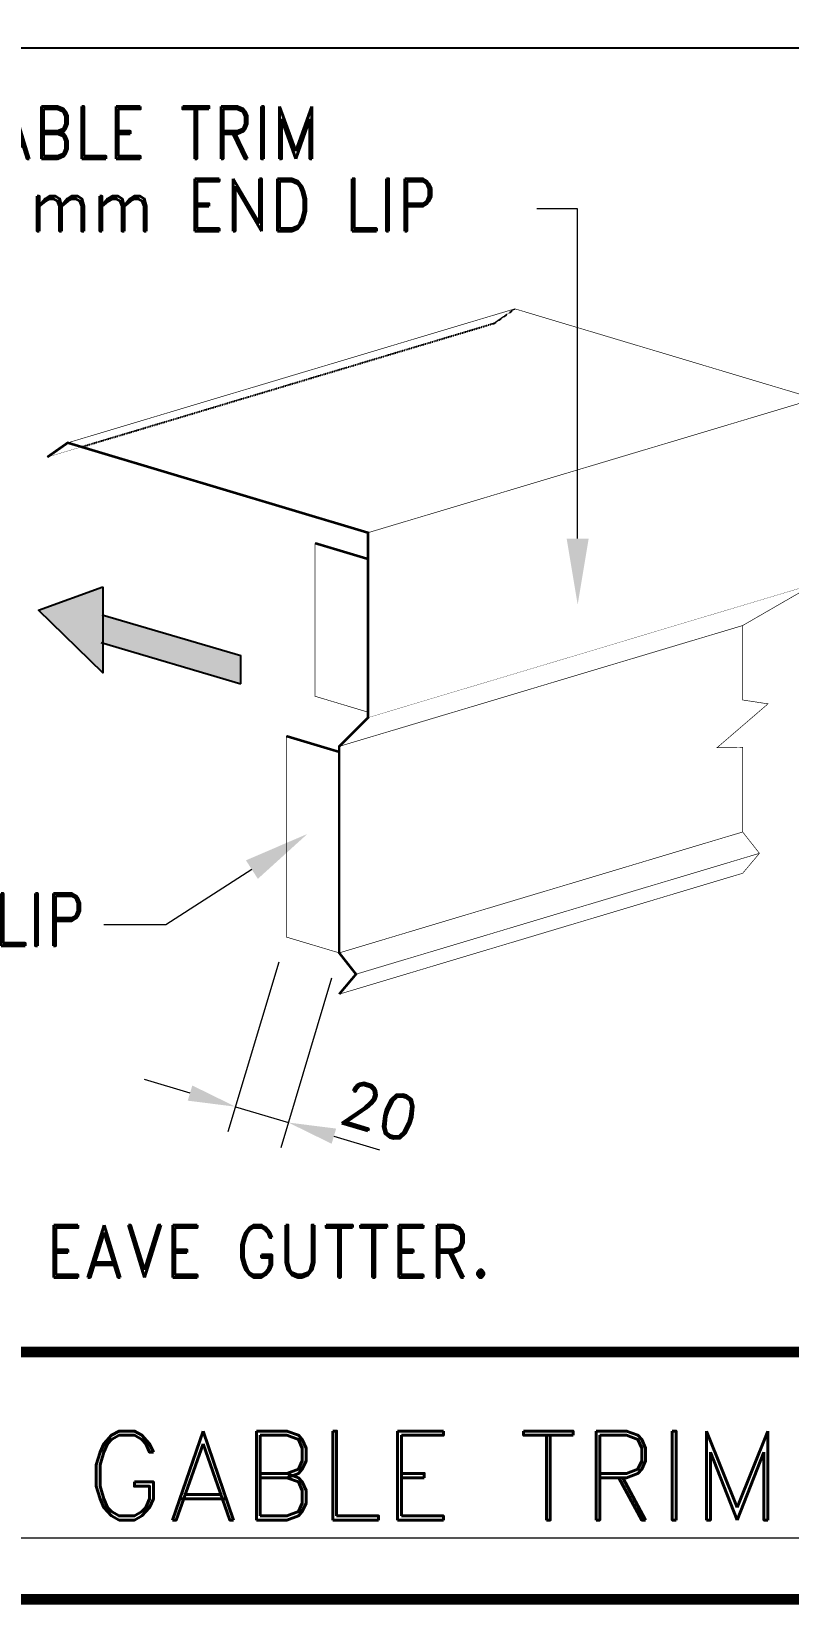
# Model space of a CAD drawing. Header units: millimetres. Extents: x 0 to 2669304, y -3314102 to 0.
# Drawn here: x 2484159 to 2491205, y -3187943 to -3173307 of the extents above; entities that cross this region are included whole.
import ezdxf

# ---------------------------------------------------------------- set-up
doc = ezdxf.new("R2010")
doc.units = ezdxf.units.MM
doc.header["$LTSCALE"] = 0.4
doc.header["$MEASUREMENT"] = 0
doc.header["$PDMODE"] = 34
doc.linetypes.add('HIDDEN', pattern=[0.375, 0.25, -0.125])
for name, color, linetype in [('COL', 4, 'Continuous'), ('E-Symbols', 150, 'Continuous'), ('M-Purlin', 213, 'Continuous'), ('TRIMS', 144, 'Continuous')]:
    doc.layers.add(name, color=color, linetype=linetype)
doc.layers.add('Dimensions', color=5, linetype='Continuous', lineweight=0)
doc.layers.add('TEXT', color=7, linetype='Continuous', lineweight=13)
doc.styles.add('ROMAND', font='romand.shx')

msp = doc.modelspace()

# ---------------------------------------------------------------- linework, layer by layer
at = {"layer": 'COL'}
msp.add_line((2461913.4555, -3173460.8533), (2522931.5932, -3173460.8533), dxfattribs=at)
at = {"layer": 'Defpoints', "color": 0, "linetype": 'ByBlock'}
msp.add_point((2487042.1997, -3181882.8379), dxfattribs=at)
at = {"layer": 'Dimensions'}
for p, q in [((2489242.0923, -3174958.0489), (2488862.5152, -3174958.0489)), ((2489242.0923, -3178026.0477), (2489242.0923, -3174958.0489)), ((2486210.7836, -3181105.2675), (2485410.686, -3181619.2425)), ((2485410.686, -3181619.2425), (2484832.9299, -3181619.2425)), ((2486460.9435, -3181968.0906), (2485988.1135, -3183546.7026)), ((2486952.5743, -3182115.3491), (2486479.7443, -3183693.9612)), ((2485635.0572, -3183184.5435), (2485211.522, -3183057.6817)), ((2486058.5923, -3183311.4053), (2486550.2231, -3183458.6638)), ((2486973.7583, -3183585.5256), (2487397.2934, -3183712.3874))]:
    msp.add_line(p, q, dxfattribs=at)
for points in [[(2489344.4364, -3178026.0477), (2489139.7482, -3178026.0477), (2489242.0923, -3178640.1125)], [(2486155.4687, -3181019.1595), (2486266.0985, -3181191.3754), (2486727.4313, -3180773.3779)], [(2485656.2008, -3183113.9543), (2485613.9135, -3183255.1327), (2486058.5923, -3183311.4053)], [(2486994.9019, -3183514.9365), (2486952.6146, -3183656.1148), (2486550.2231, -3183458.6638)]]:
    msp.add_solid(points, dxfattribs=at)
at = {"layer": 'E-Symbols'}
msp.add_line((2486108.9822, -3179375.8873), (2486108.9822, -3179114.1708), dxfattribs=at)
for points in [[(2484824.9711, -3178475.888), (2484824.9711, -3179273.6697), (2484223.5457, -3178690.4709), (2484824.9711, -3178475.888)], [(2484818.3755, -3178735.345), (2486108.9822, -3179114.1708)], [(2484806.6042, -3178993.3041), (2486108.9822, -3179375.8873)]]:
    msp.add_lwpolyline(points, dxfattribs=at)
for points in [[(2484223.5457, -3178690.4709), (2484824.9711, -3178475.888), (2484223.5457, -3178690.4709), (2484824.9711, -3179273.6697)], [(2484822.3003, -3178736.497), (2486108.9822, -3179114.1708), (2484822.3003, -3178997.9149), (2486108.9822, -3179375.8873)]]:
    msp.add_solid(points, dxfattribs=at)
at = {"layer": 'M-Purlin', "linetype": 'Continuous', "const_width": 98.2504}
msp.add_lwpolyline([(2461913.4555, -3187894.1192), (2539605.6915, -3187894.1192), (2539605.6915, -3158910.2629), (2461913.4555, -3158910.2629)], close=True, dxfattribs=at)
msp.add_lwpolyline([(2461913.4555, -3185592.6675), (2539605.6915, -3185592.6675)], dxfattribs=at)
at = {"layer": 'TRIMS'}
for points, const_width in [([(2484497.0241, -3177134.2192), (2488658.2441, -3175887.8008)], 5.8527), ([(2488658.2441, -3175887.8008), (2491452.1049, -3176724.3889), (2491452.1049, -3178445.0967), (2490777.6114, -3178834.5157), (2490777.6114, -3179527.1634), (2491013.706, -3179563.1059), (2490537.9198, -3179972.0358), (2490777.6114, -3179968.7057), (2490777.6114, -3180755.4416), (2490933.9181, -3180953.8565), (2490777.6121, -3181139.603)], 5.8527), ([(2487290.885, -3177970.8073), (2491452.1043, -3176724.3887)], 5.8527), ([(2484306.6186, -3177267.6025), (2484497.0241, -3177134.2192), (2487290.885, -3177970.8073), (2487290.885, -3179691.5151), (2487023.0531, -3179959.1259), (2487023.0531, -3181880.0518), (2487179.3597, -3182078.4667), (2487023.0537, -3182264.2132)], 23.411), ([(2484306.6186, -3177267.6025), (2484624.4943, -3177172.3886)], 2.4582), ([(2487290.885, -3179691.5151), (2491452.1049, -3178445.0967)], 2.4582), ([(2487023.0531, -3179959.1259), (2490777.6114, -3178834.5157)], 5.8527), ([(2487023.0531, -3181880.0518), (2490777.6114, -3180755.4416)], 5.8527), ([(2487179.3597, -3182078.4667), (2490933.9181, -3180953.8565)], 5.8527), ([(2487023.0537, -3182264.2132), (2490777.6121, -3181139.603)], 5.8527)]:
    msp.add_lwpolyline(points, dxfattribs=dict(at, const_width=const_width))
at = {"layer": 'TRIMS', "linetype": 'HIDDEN'}
for points in [[(2484624.4943, -3177172.3886), (2488467.8386, -3176021.1841)], [(2488467.8386, -3176021.1841), (2488658.2441, -3175887.8008)]]:
    msp.add_lwpolyline(points, dxfattribs=at)
at = {"layer": 'TRIMS', "linetype": 'Continuous'}
for points, const_width in [([(2487290.885, -3178215.5465), (2486799.2542, -3178068.2874)], 23.411), ([(2486799.2542, -3178068.2874), (2486799.2542, -3179492.9348), (2487290.885, -3179640.1939)], 5.8527), ([(2487023.0531, -3180010.4471), (2486531.4223, -3179863.1879)], 23.411), ([(2486531.4223, -3179863.1879), (2486531.4223, -3181732.7933), (2487023.0541, -3181880.0521)], 5.8527)]:
    msp.add_lwpolyline(points, dxfattribs=dict(at, const_width=const_width))

# ---------------------------------------------------------------- texts
at = {"layer": 'TEXT', "style": 'ROMAND', "width": 0.9}
for s, height, p in [('OASIS GABLE TRIM', 487.088652, (2481395.6381, -3174491.0729)), ('WITH 20 mm END LIP', 487.088652, (2481395.6381, -3175165.0483)), ('LIP', 487.08865, (2483801.4329, -3181813.2446)), ('CONNECT EAVE TRIM TO EAVE GUTTER.', 487.088652, (2476869.7505, -3184899.3136))]:
    msp.add_text(s, height=height, dxfattribs=at).set_placement(p)
at = {"layer": 'TEXT', "style": 'ROMAND'}
msp.add_text('20', height=418.06176, rotation=343.36570342, dxfattribs=at).set_placement((2486997.4277, -3183448.8891))
msp.add_text('%%UEAVE GUTTER & GABLE TRIM CONNECTION DETAIL', height=828.435001, dxfattribs=at).set_placement((2475175.6155, -3187157.5922))

doc.saveas('drawing.dxf')
